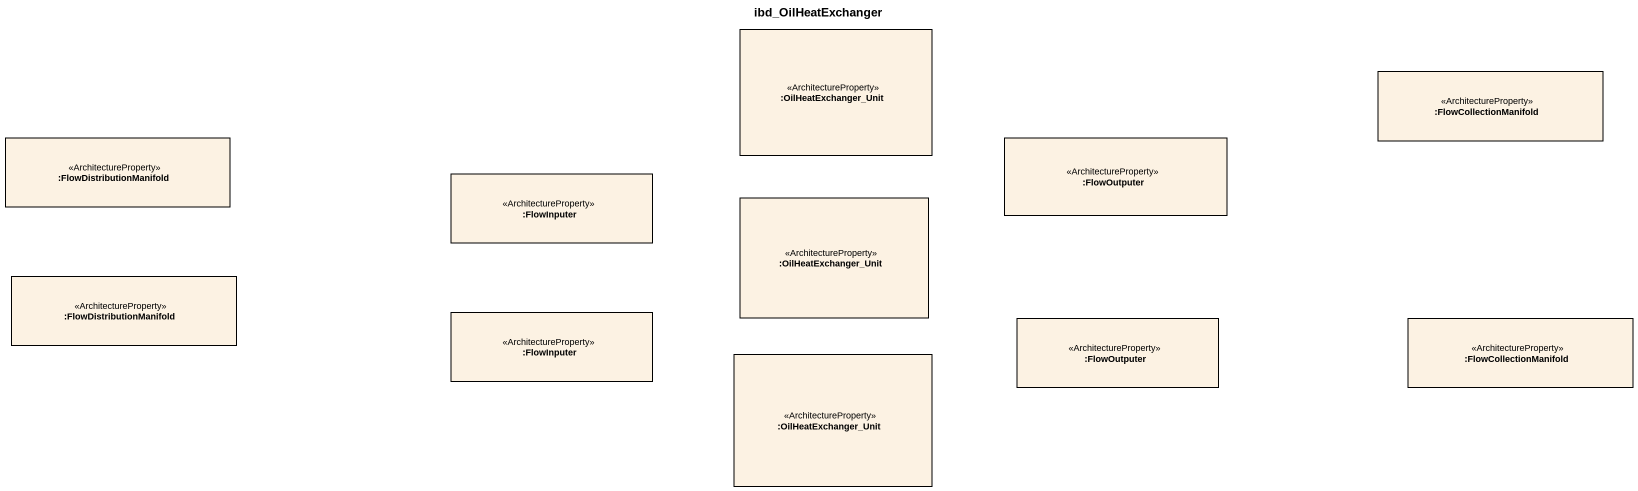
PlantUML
@startuml
title ibd_OilHeatExchanger
rectangle ":OilHeatExchanger_Unit" as OilHeatExchanger_Unit <<ArchitectureProperty>>
rectangle ":FlowCollectionManifold" as FlowCollectionManifold <<ArchitectureProperty>>
rectangle ":FlowDistributionManifold" as FlowDistributionManifold <<ArchitectureProperty>>
rectangle ":FlowOutputer" as FlowOutputer <<ArchitectureProperty>>
rectangle ":FlowInputer" as FlowInputer <<ArchitectureProperty>>
rectangle ":OilHeatExchanger_Unit" as OilHeatExchanger_Unit_2 <<ArchitectureProperty>>
rectangle ":FlowDistributionManifold" as FlowDistributionManifold_2 <<ArchitectureProperty>>
rectangle ":FlowInputer" as FlowInputer_2 <<ArchitectureProperty>>
rectangle ":FlowOutputer" as FlowOutputer_2 <<ArchitectureProperty>>
rectangle ":FlowCollectionManifold" as FlowCollectionManifold_2 <<ArchitectureProperty>>
rectangle ":OilHeatExchanger_Unit" as OilHeatExchanger_Unit_3 <<ArchitectureProperty>>
@enduml
